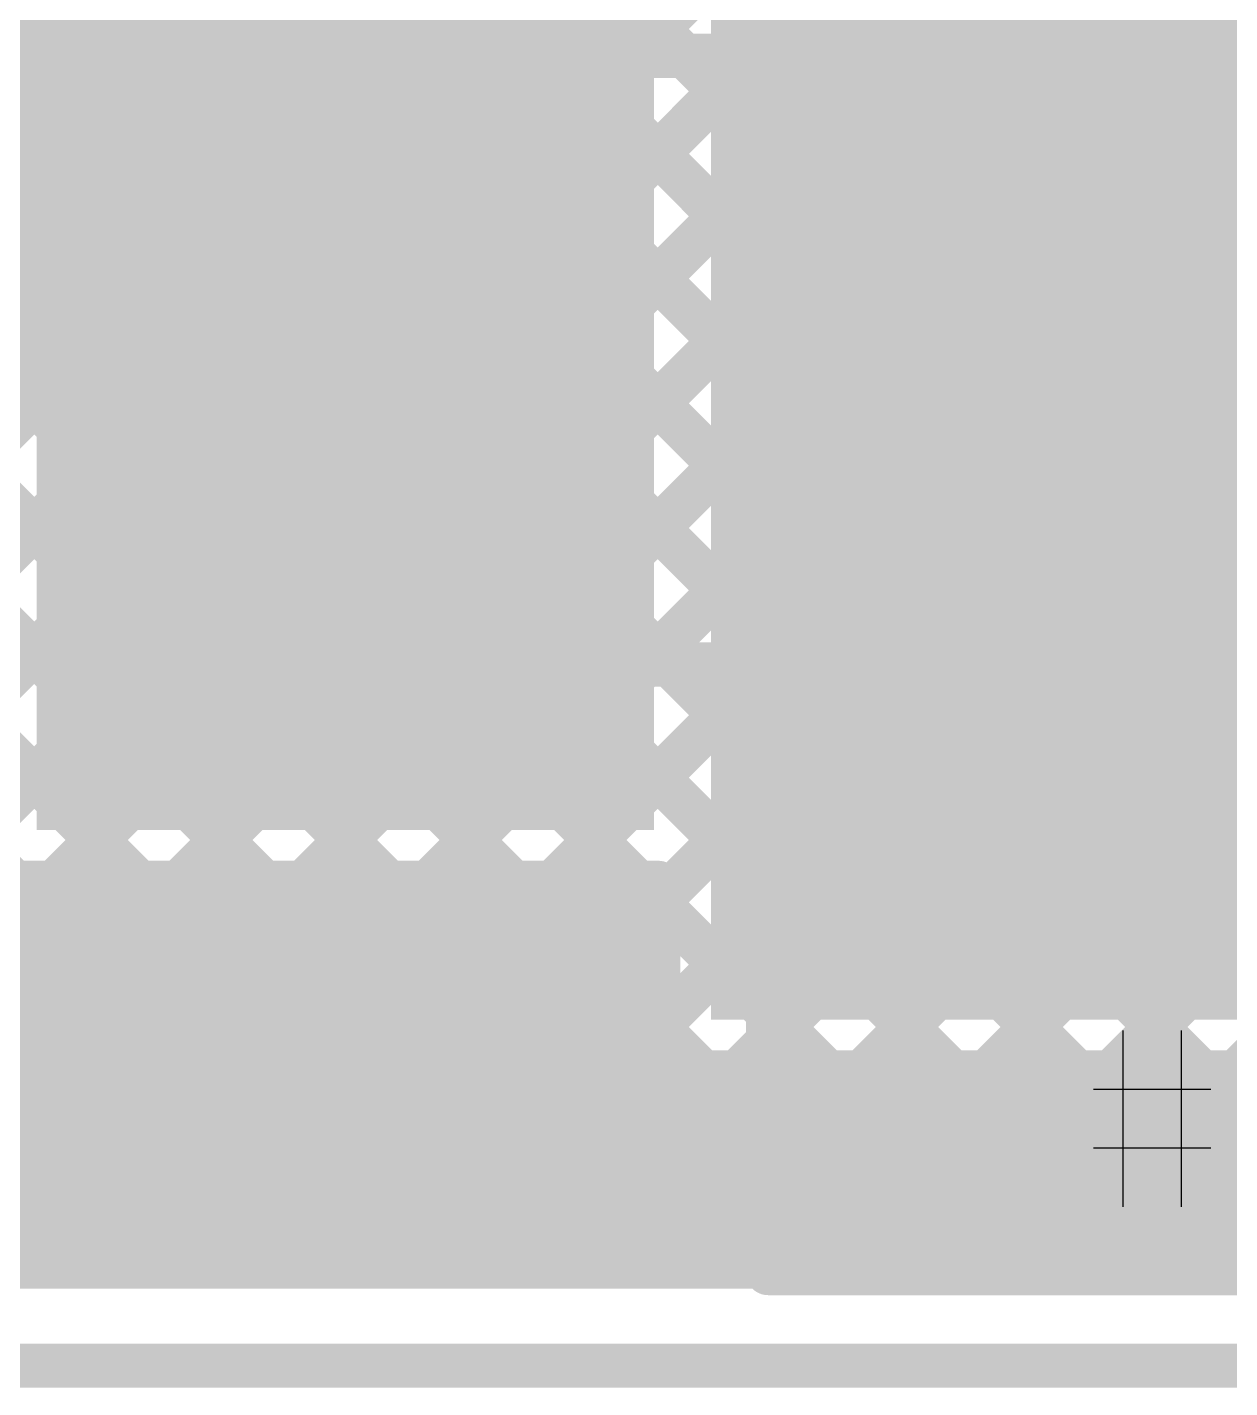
# Model space of a CAD drawing. Header units: millimetres. Extents: x 0.79 to 4.38, y 0.99 to 3.94.
# Drawn here: x 3.3359 to 3.6088, y 0.993 to 1.3015 of the extents above; entities that cross this region are included whole.
import ezdxf

# ---------------------------------------------------------------- set-up
doc = ezdxf.new("R2010")
doc.units = ezdxf.units.MM
doc.header["$MEASUREMENT"] = 0
for name, color, linetype in [('BottomLayer', 5, 'Continuous'), ('BottomOverlay', 54, 'Continuous'), ('Mechanical2', 216, 'Continuous'), ('TopLayer', 1, 'Continuous'), ('TopOverlay', 2, 'Continuous'), ('TopPaste', 8, 'Continuous'), ('TopSolder', 216, 'Continuous')]:
    doc.layers.add(name, color=color, linetype=linetype)

# ---------------------------------------------------------------- blocks, each defined once
blk = doc.blocks.new('MF_MSMF250_16X_2_253')
at = {"layer": 'TopLayer'}
for points in [[(-0.12815, -0.06004), (-0.06004, -0.06004), (-0.12815, 0.06004), (-0.06004, 0.06004)], [(0.06004, -0.06004), (0.12815, -0.06004), (0.06004, 0.06004), (0.12815, 0.06004)]]:
    blk.add_solid(points, dxfattribs=at)
at = {"layer": 'TopOverlay', "const_width": 0.01}
for points in [[(-0.137, 0.069), (0.135, 0.069)], [(-0.137, -0.069), (-0.137, 0.069)], [(0.135, -0.069), (0.135, 0.069)], [(-0.137, -0.069), (0.135, -0.069)]]:
    blk.add_lwpolyline(points, dxfattribs=at)
at = {"layer": 'TopOverlay', "const_width": 0.005}
for points in [[(-0.1395, 0.069, 1), (-0.1345, 0.069, 1)], [(-0.1395, 0.069, 1), (-0.1345, 0.069, 1)], [(0.1325, 0.069, 1), (0.1375, 0.069, 1)], [(0.1325, 0.069, 1), (0.1375, 0.069, 1)], [(-0.1395, -0.069, 1), (-0.1345, -0.069, 1)], [(-0.1395, -0.069, 1), (-0.1345, -0.069, 1)], [(0.1325, -0.069, 1), (0.1375, -0.069, 1)], [(0.1325, -0.069, 1), (0.1375, -0.069, 1)]]:
    blk.add_lwpolyline(points, format="xyb", close=True, dxfattribs=at)
at = {"layer": 'TopPaste'}
for points in [[(-0.12815, -0.06004), (-0.06004, -0.06004), (-0.12815, 0.06004), (-0.06004, 0.06004)], [(0.06004, -0.06004), (0.12815, -0.06004), (0.06004, 0.06004), (0.12815, 0.06004)]]:
    blk.add_solid(points, dxfattribs=at)
at = {"layer": 'TopSolder'}
for points in [[(-0.13215, -0.06404), (-0.05604, -0.06404), (-0.13215, 0.06404), (-0.05604, 0.06404)], [(0.05604, -0.06404), (0.13215, -0.06404), (0.05604, 0.06404), (0.13215, 0.06404)]]:
    blk.add_solid(points, dxfattribs=at)

msp = doc.modelspace()

# ---------------------------------------------------------------- linework, layer by layer
at = {"layer": 'BottomLayer', "const_width": 0.01}
for points in [[(3.24494, 1.47853), (3.69748, 1.026)], [(3.24494, 1.45025), (3.66919, 1.026)], [(3.17484, 1.4355), (3.58434, 1.026)], [(3.20312, 1.4355), (3.61262, 1.026)], [(3.23141, 1.4355), (3.64091, 1.026)], [(3.2871, 1.16578), (3.53294, 1.41162)], [(3.4967, 1.39649), (3.86718, 1.026)], [(3.2871, 1.19406), (3.48706, 1.39403)], [(3.2871, 1.22235), (3.45875, 1.394)], [(3.2871, 1.25063), (3.43047, 1.394)], [(3.35704, 1.39472), (3.72576, 1.026)], [(3.38604, 1.394), (3.75404, 1.026)], [(3.41433, 1.394), (3.78233, 1.026)], [(3.44261, 1.394), (3.81061, 1.026)], [(3.4709, 1.394), (3.8389, 1.026)], [(3.17561, 1.026), (3.53411, 1.3845)], [(3.20389, 1.026), (3.56239, 1.3845)], [(3.23218, 1.026), (3.59068, 1.3845)], [(3.26046, 1.026), (3.61896, 1.3845)], [(3.28874, 1.026), (3.64724, 1.3845)], [(3.31703, 1.026), (3.67553, 1.3845)], [(3.34531, 1.026), (3.70381, 1.3845)], [(3.3736, 1.026), (3.7321, 1.3845)], [(3.40188, 1.026), (3.76038, 1.3845)], [(3.43017, 1.026), (3.78867, 1.3845)], [(3.45845, 1.026), (3.81695, 1.3845)], [(3.48673, 1.026), (3.84523, 1.3845)], [(3.51502, 1.026), (3.87452, 1.3855)], [(3.5433, 1.026), (3.9028, 1.3855)], [(3.57159, 1.026), (3.93109, 1.3855)], [(3.59987, 1.026), (3.95937, 1.3855)], [(3.2871, 1.29495), (3.55605, 1.026)], [(3.2871, 1.26667), (3.52777, 1.026)], [(3.2871, 1.23839), (3.49949, 1.026)], [(3.2871, 1.2101), (3.4712, 1.026)], [(3.2871, 1.18182), (3.44292, 1.026)], [(3.22856, 1.1555), (3.35806, 1.026)], [(3.25685, 1.1555), (3.38635, 1.026)], [(3.28513, 1.1555), (3.41463, 1.026)], [(2.579, 1.026), (4.16873, 1.026)]]:
    msp.add_lwpolyline(points, dxfattribs=at)
at = {"layer": 'BottomLayer', "const_width": 0.005}
for points in [[(3.34281, 1.026, 1), (3.34781, 1.026, 1)], [(3.35556, 1.026, 1), (3.36056, 1.026, 1)], [(3.3711, 1.026, 1), (3.3761, 1.026, 1)], [(3.38385, 1.026, 1), (3.38885, 1.026, 1)], [(3.39938, 1.026, 1), (3.40438, 1.026, 1)], [(3.41213, 1.026, 1), (3.41713, 1.026, 1)], [(3.42767, 1.026, 1), (3.43267, 1.026, 1)], [(3.44042, 1.026, 1), (3.44542, 1.026, 1)], [(3.45595, 1.026, 1), (3.46095, 1.026, 1)], [(3.4687, 1.026, 1), (3.4737, 1.026, 1)], [(3.48423, 1.026, 1), (3.48923, 1.026, 1)], [(3.49699, 1.026, 1), (3.50199, 1.026, 1)], [(3.51252, 1.026, 1), (3.51752, 1.026, 1)], [(3.52527, 1.026, 1), (3.53027, 1.026, 1)], [(3.5408, 1.026, 1), (3.5458, 1.026, 1)], [(3.55355, 1.026, 1), (3.55855, 1.026, 1)], [(3.56909, 1.026, 1), (3.57409, 1.026, 1)], [(3.58184, 1.026, 1), (3.58684, 1.026, 1)], [(3.59737, 1.026, 1), (3.60237, 1.026, 1)], [(3.61012, 1.026, 1), (3.61512, 1.026, 1)]]:
    msp.add_lwpolyline(points, format="xyb", close=True, dxfattribs=at)
at = {"layer": 'BottomOverlay'}
for p, q in [((3.58449, 1.07399), (3.58449, 1.034)), ((3.59782, 1.034), (3.59782, 1.07399)), ((3.58449, 1.06066), (3.57783, 1.06066)), ((3.60448, 1.06066), (3.58449, 1.06066)), ((3.60448, 1.04733), (3.57783, 1.04733))]:
    msp.add_line(p, q, dxfattribs=at)
at = {"layer": 'BottomOverlay', "const_width": 0.01}
for points in [[(3.504, 1.263), (3.506, 1.265)], [(3.504, 1.019), (3.504, 1.263)], [(3.506, 1.265), (4.09, 1.265)], [(3.504, 1.019), (4.09, 1.019)]]:
    msp.add_lwpolyline(points, dxfattribs=at)
at = {"layer": 'BottomOverlay', "const_width": 0.005}
for points in [[(3.5015, 1.263, 1), (3.5065, 1.263, 1)], [(3.5015, 1.263, 1), (3.5065, 1.263, 1)], [(3.5035, 1.265, 1), (3.5085, 1.265, 1)], [(3.5035, 1.265, 1), (3.5085, 1.265, 1)], [(3.5015, 1.019, 1), (3.5065, 1.019, 1)], [(3.5015, 1.019, 1), (3.5065, 1.019, 1)]]:
    msp.add_lwpolyline(points, format="xyb", close=True, dxfattribs=at)
at = {"layer": 'Mechanical2', "const_width": 0.01}
msp.add_lwpolyline([(1, 0.998), (4.346, 0.998)], dxfattribs=at)
at = {"layer": 'TopLayer', "const_width": 0.01}
for points in [[(3.27011, 1.03), (3.34761, 1.1075)], [(3.2709, 1.1075), (3.3484, 1.03)], [(3.29557, 1.03), (3.37307, 1.1075)], [(3.29636, 1.1075), (3.37386, 1.03)], [(3.32102, 1.03), (3.39852, 1.1075)], [(3.32181, 1.1075), (3.39931, 1.03)], [(3.3261, 1.1075), (3.3421, 1.1075)], [(3.3261, 1.1075), (3.3421, 1.1075)], [(3.3261, 1.1075), (3.3421, 1.1075)], [(3.3421, 1.1075), (3.4791, 1.1075)], [(3.34648, 1.03), (3.42398, 1.1075)], [(3.34727, 1.1075), (3.42477, 1.03)], [(3.37193, 1.03), (3.44943, 1.1075)], [(3.37272, 1.1075), (3.45022, 1.03)], [(3.39739, 1.03), (3.47489, 1.1075)], [(3.39818, 1.1075), (3.47568, 1.03)], [(3.42364, 1.1075), (3.50114, 1.03)], [(3.44909, 1.1075), (3.4791, 1.07749)], [(3.47455, 1.1075), (3.4791, 1.10295)], [(3.4791, 1.0645), (3.4791, 1.1075)], [(3.42285, 1.03), (3.4791, 1.08625)], [(3.4483, 1.03), (3.4828, 1.0645)], [(3.47376, 1.03), (3.50826, 1.0645)], [(3.4791, 1.0645), (3.6381, 1.0645)], [(3.49209, 1.0645), (3.52659, 1.03)], [(3.49921, 1.03), (3.53371, 1.0645)], [(3.51755, 1.0645), (3.55205, 1.03)], [(3.52467, 1.03), (3.55917, 1.0645)], [(3.543, 1.0645), (3.5775, 1.03)], [(3.55012, 1.03), (3.58462, 1.0645)], [(3.56846, 1.0645), (3.60296, 1.03)], [(3.57558, 1.03), (3.61008, 1.0645)], [(3.59392, 1.0645), (3.62842, 1.03)], [(3.60104, 1.03), (3.63554, 1.0645)], [(1.616, 1.03), (4.16404, 1.03)]]:
    msp.add_lwpolyline(points, dxfattribs=at)
at = {"layer": 'TopLayer', "const_width": 0.005}
for points in [[(3.3396, 1.1075, 1), (3.3446, 1.1075, 1)], [(3.3396, 1.1075, 1), (3.3446, 1.1075, 1)], [(3.3396, 1.1075, 1), (3.3446, 1.1075, 1)], [(3.3396, 1.1075, 1), (3.3446, 1.1075, 1)], [(3.34477, 1.1075, 1), (3.34977, 1.1075, 1)], [(3.34511, 1.1075, 1), (3.35011, 1.1075, 1)], [(3.37022, 1.1075, 1), (3.37522, 1.1075, 1)], [(3.37057, 1.1075, 1), (3.37557, 1.1075, 1)], [(3.39568, 1.1075, 1), (3.40068, 1.1075, 1)], [(3.39602, 1.1075, 1), (3.40102, 1.1075, 1)], [(3.42114, 1.1075, 1), (3.42614, 1.1075, 1)], [(3.42148, 1.1075, 1), (3.42648, 1.1075, 1)], [(3.44659, 1.1075, 1), (3.45159, 1.1075, 1)], [(3.44693, 1.1075, 1), (3.45193, 1.1075, 1)], [(3.47205, 1.1075, 1), (3.47705, 1.1075, 1)], [(3.47239, 1.1075, 1), (3.47739, 1.1075, 1)], [(3.4766, 1.1075, 1), (3.4816, 1.1075, 1)], [(3.4766, 1.1075, 1), (3.4816, 1.1075, 1)], [(3.4766, 1.10295, 1), (3.4816, 1.10295, 1)], [(3.4766, 1.08625, 1), (3.4816, 1.08625, 1)], [(3.4766, 1.07749, 1), (3.4816, 1.07749, 1)], [(3.4766, 1.0645, 1), (3.4816, 1.0645, 1)], [(3.4766, 1.0645, 1), (3.4816, 1.0645, 1)], [(3.4803, 1.0645, 1), (3.4853, 1.0645, 1)], [(3.48959, 1.0645, 1), (3.49459, 1.0645, 1)], [(3.50576, 1.0645, 1), (3.51076, 1.0645, 1)], [(3.51505, 1.0645, 1), (3.52005, 1.0645, 1)], [(3.53121, 1.0645, 1), (3.53621, 1.0645, 1)], [(3.5405, 1.0645, 1), (3.5455, 1.0645, 1)], [(3.55667, 1.0645, 1), (3.56167, 1.0645, 1)], [(3.56596, 1.0645, 1), (3.57096, 1.0645, 1)], [(3.58212, 1.0645, 1), (3.58712, 1.0645, 1)], [(3.59142, 1.0645, 1), (3.59642, 1.0645, 1)], [(3.60758, 1.0645, 1), (3.61258, 1.0645, 1)], [(3.34398, 1.03, 1), (3.34898, 1.03, 1)], [(3.3459, 1.03, 1), (3.3509, 1.03, 1)], [(3.36943, 1.03, 1), (3.37443, 1.03, 1)], [(3.37136, 1.03, 1), (3.37636, 1.03, 1)], [(3.39489, 1.03, 1), (3.39989, 1.03, 1)], [(3.39681, 1.03, 1), (3.40181, 1.03, 1)], [(3.42035, 1.03, 1), (3.42535, 1.03, 1)], [(3.42227, 1.03, 1), (3.42727, 1.03, 1)], [(3.4458, 1.03, 1), (3.4508, 1.03, 1)], [(3.44772, 1.03, 1), (3.45272, 1.03, 1)], [(3.47126, 1.03, 1), (3.47626, 1.03, 1)], [(3.47318, 1.03, 1), (3.47818, 1.03, 1)], [(3.49671, 1.03, 1), (3.50171, 1.03, 1)], [(3.49864, 1.03, 1), (3.50364, 1.03, 1)], [(3.52217, 1.03, 1), (3.52717, 1.03, 1)], [(3.52409, 1.03, 1), (3.52909, 1.03, 1)], [(3.54762, 1.03, 1), (3.55262, 1.03, 1)], [(3.54955, 1.03, 1), (3.55455, 1.03, 1)], [(3.57308, 1.03, 1), (3.57808, 1.03, 1)], [(3.575, 1.03, 1), (3.58, 1.03, 1)], [(3.59854, 1.03, 1), (3.60354, 1.03, 1)], [(3.60046, 1.03, 1), (3.60546, 1.03, 1)]]:
    msp.add_lwpolyline(points, format="xyb", close=True, dxfattribs=at)
at = {"layer": 'TopLayer'}
for points in [[(3.1996, 1.2445), (3.4781, 1.2445), (3.1996, 1.3805), (3.4781, 1.3805)], [(3.4911, 1.21186), (4.071, 1.21186), (3.4911, 1.3815), (4.071, 1.3815)], [(3.2961, 1.2165), (3.4781, 1.2165), (3.2961, 1.2505), (3.4781, 1.2505)], [(3.3381, 1.1195), (3.4781, 1.1195), (3.3381, 1.2225), (3.4781, 1.2225)], [(3.4911, 1.0765), (3.6261, 1.0765), (3.4911, 1.2225), (3.6261, 1.2225)], [(3.2166, 1.0525), (3.4831, 1.0525), (3.2166, 1.11), (3.4831, 1.11)], [(2.8061, 1.0155), (4.129, 1.0155), (2.8061, 1.0645), (4.129, 1.0645)]]:
    msp.add_solid(points, dxfattribs=at)

# ---------------------------------------------------------------- block references
at = {"rotation": 360}
msp.add_blockref('MF_MSMF250_16X_2_253', (3.4871, 1.226), dxfattribs=at)

doc.saveas('drawing.dxf')
